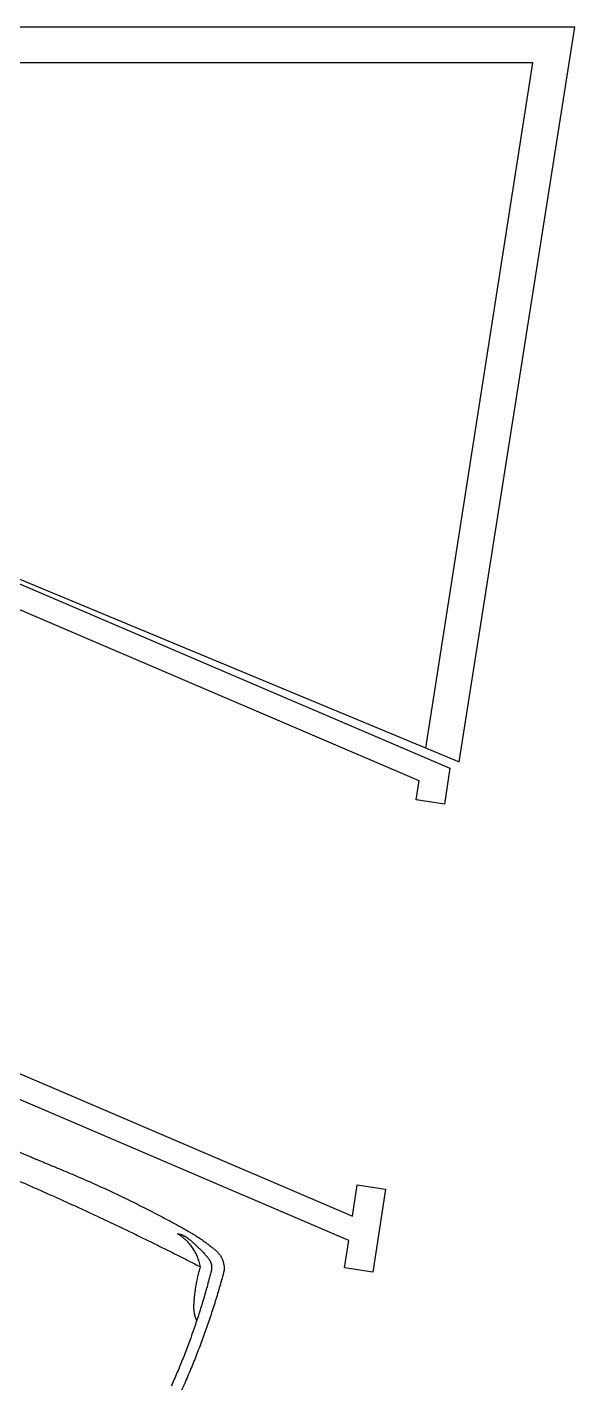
# Model space of a CAD drawing. Header units: metres. Extents: x -17 to 580, y -130 to 19.
# Drawn here: x 135.62 to 138.68, y -32.21 to -24.64 of the extents above; entities that cross this region are included whole.
import ezdxf

# ---------------------------------------------------------------- set-up
doc = ezdxf.new("R2010")
doc.units = ezdxf.units.M
doc.linetypes.add('Style Grey Lines_2', pattern=[0])
doc.linetypes.add('Thin Grey Page Lines', pattern=[0])
doc.layers.add('Furniture', color=7, linetype='Continuous', true_color=0x7a8bf7)
doc.layers.add('Imported blocks', color=7, linetype='Continuous', true_color=0x7a8bf7)

# ---------------------------------------------------------------- blocks, each defined once
blk = doc.blocks.new('Single row parking B')
at = {"layer": 'Imported blocks', "linetype": 'Thin Grey Page Lines'}
blk.add_lwpolyline([(-4.3371, -2.604), (5.6837, -2.604), (4.3371, 2.6039), (4.1332, 2.6039), (4.1332, 2.4441), (4.2411, 2.4441), (5.505, -2.4443), (3.0428, -2.4443), (1.7789, 2.4441), (1.9564, 2.4441), (1.9564, 2.604), (1.4864, 2.6039), (1.4864, 2.4441), (1.6415, 2.4441), (2.9054, -2.4443), (0.6315, -2.4443), (-0.6324, 2.4441)], dxfattribs=at)
at = {"layer": 'Imported blocks'}
for points in [[(1.3693, 1.7813), (1.0147, 1.7417), (0.6707, 1.6467)], [(1.4851, 1.6989), (1.4498, 1.7717), (1.3693, 1.7813)], [(1.3494, 1.7092), (1.0131, 1.6765), (0.6873, 1.5865)], [(1.0697, 1.6721), (1.1053, 1.6499), (1.1471, 1.6443)], [(1.421, 1.6872), (1.3907, 1.7157), (1.3494, 1.7092)], [(1.5182, 1.5533), (1.4767, 1.6253), (1.421, 1.6872)], [(1.561, 1.5397), (1.53, 1.6226), (1.4851, 1.6989)], [(1.1471, 1.6443), (1.2589, 1.6319), (1.3705, 1.6468)], [(1.6913, 0.5741), (1.5484, 1.1157), (1.3705, 1.6468)], [(1.3705, 1.6468), (1.4862, 1.6053), (1.5342, 1.4923)], [(1.5342, 1.4923), (1.5345, 1.525), (1.5182, 1.5533)], [(1.8017, 0.7489), (1.7062, 1.1519), (1.561, 1.5397)], [(1.8603, 0.5174), (1.8308, 0.6331), (1.8017, 0.7489)]]:
    blk.add_open_spline(points, degree=2, dxfattribs=at)

msp = doc.modelspace()

# ---------------------------------------------------------------- linework, layer by layer
at = {"layer": 'Furniture', "linetype": 'Style Grey Lines_2'}
for points in [[(133.0898402, -26.6848419), (138.0379177, -28.7431587), (138.6845234, -24.6352156), (131.3937917, -24.6352156)], [(137.851486, -28.6656063), (138.4505802, -24.8352156), (131.5642362, -24.8350461)]]:
    msp.add_lwpolyline(points, dxfattribs=at)

# ---------------------------------------------------------------- block references
at = {"layer": 'Furniture', "xscale": -1.000000000000001, "rotation": 261.3175584362709}
msp.add_blockref('Single row parking B', (134.7574591, -32.6716842), dxfattribs=at)

doc.saveas('drawing.dxf')
